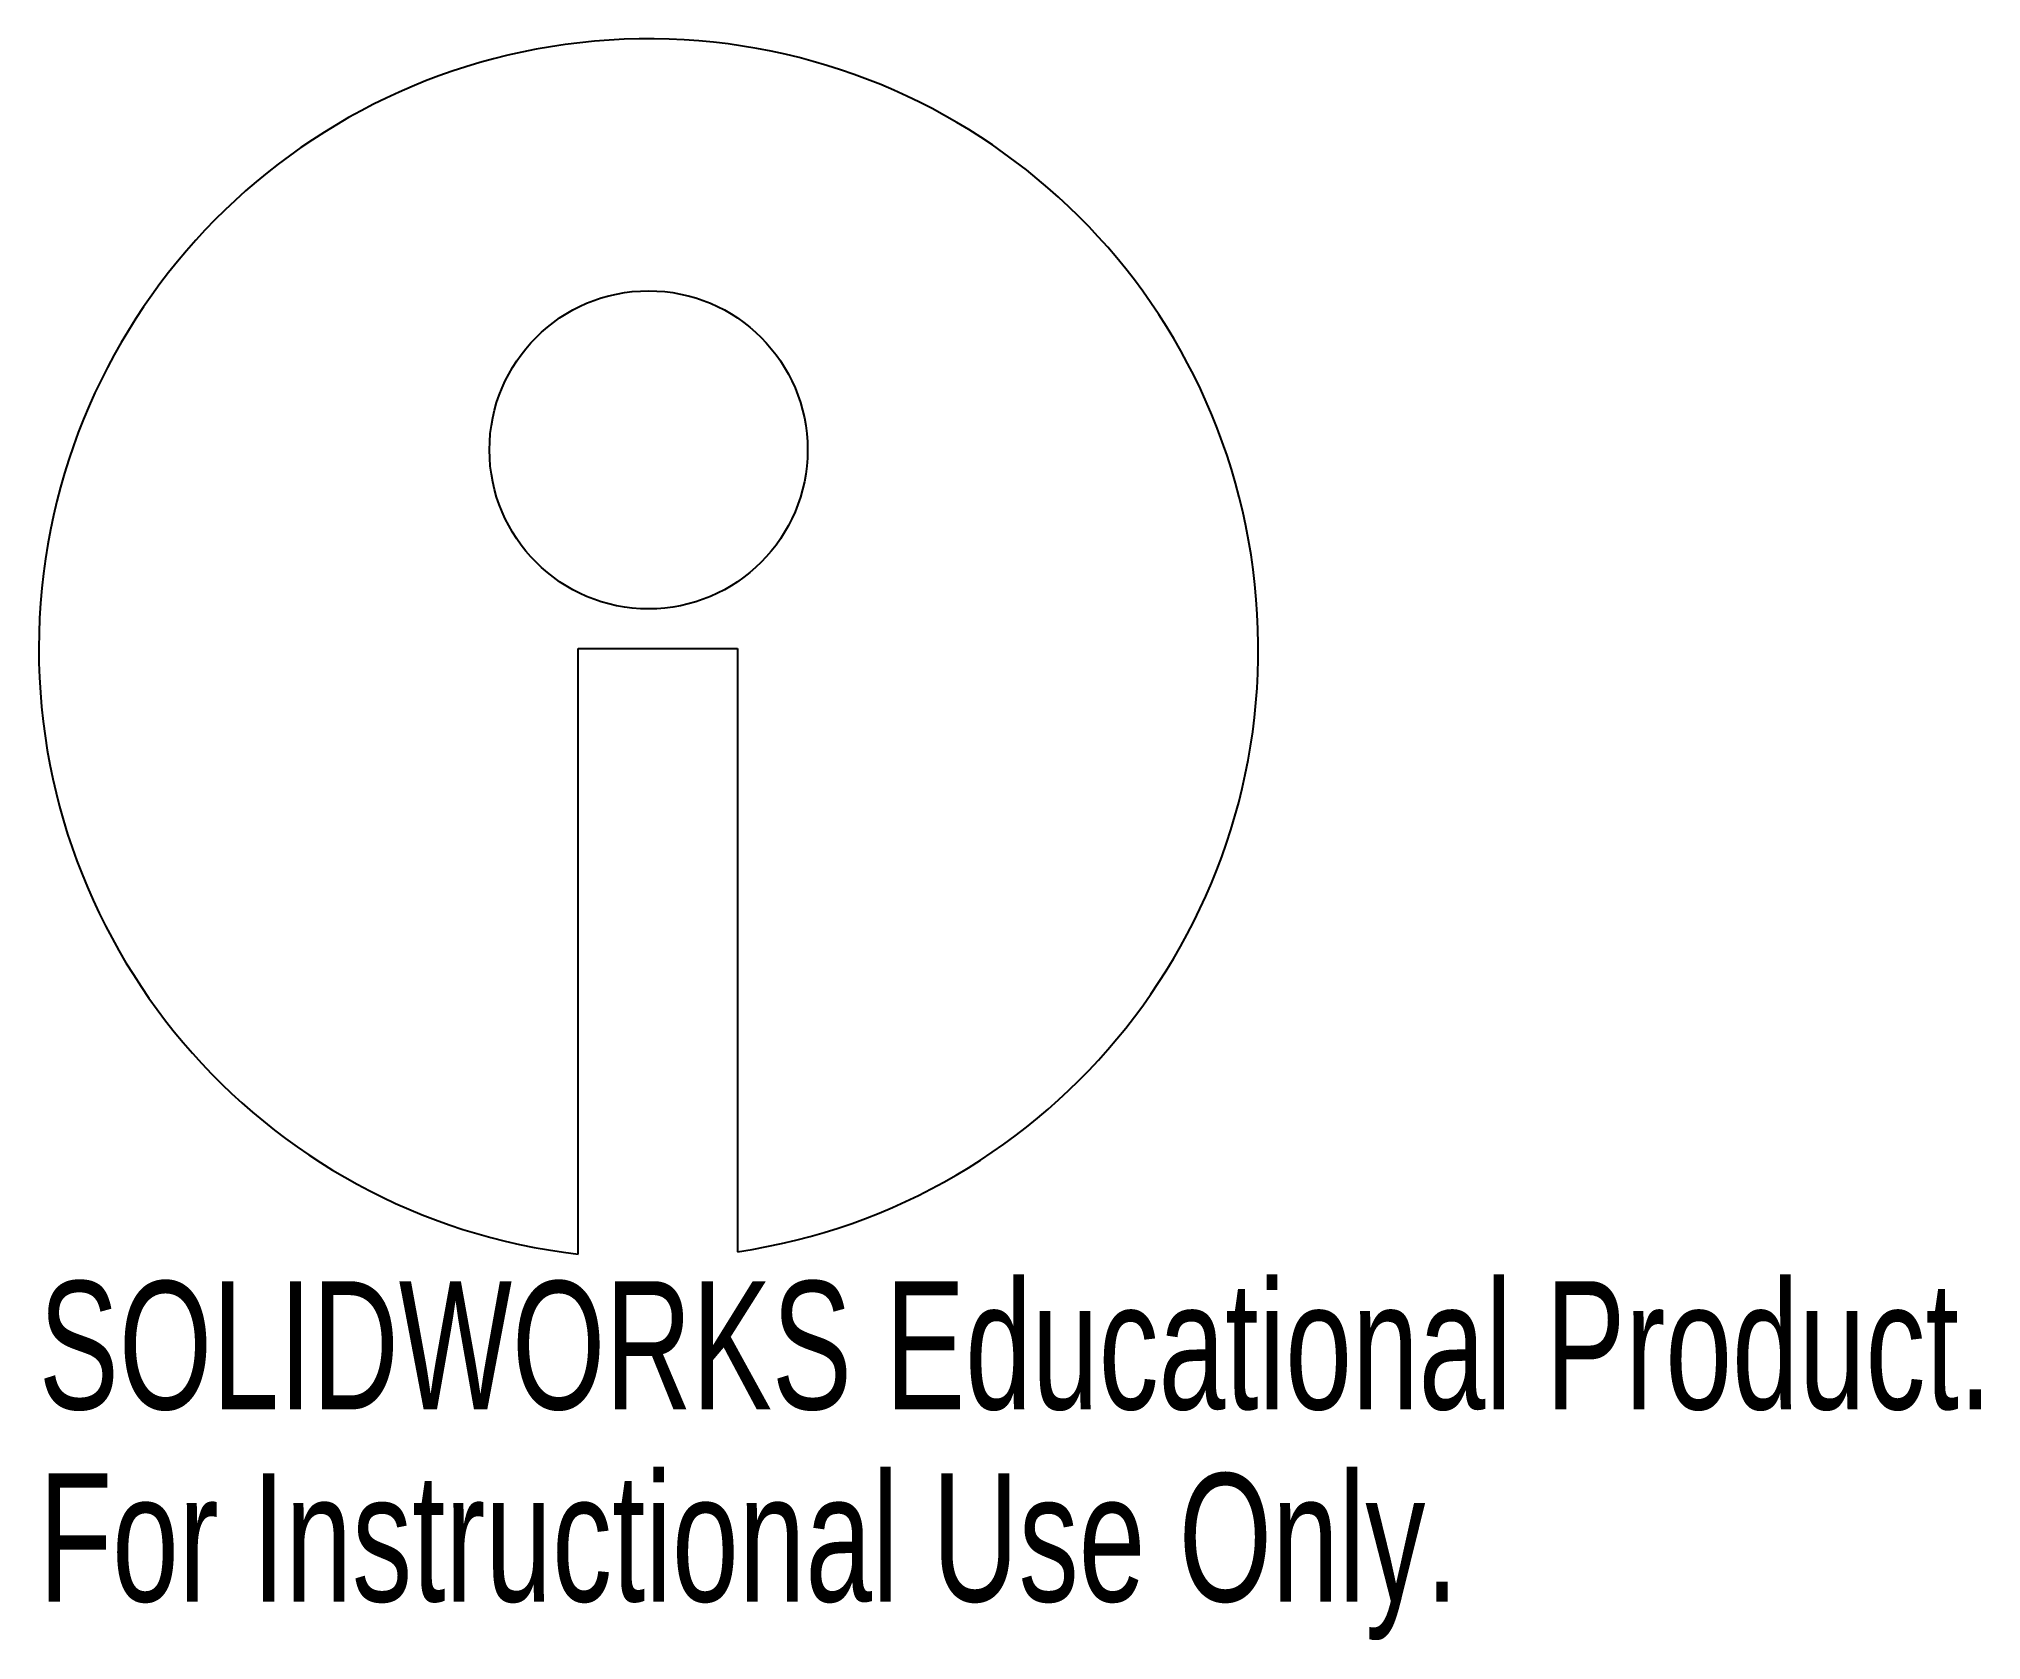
# Model space of a CAD drawing. Header units: millimetres. Extents: x -23 to 50.3, y -37.4 to 23.
import ezdxf

# ---------------------------------------------------------------- set-up
doc = ezdxf.new("R2010")
doc.units = ezdxf.units.MM
doc.styles.add('SLDTEXTSTYLE0', font='TXT', dxfattribs={"width": 0.7})

msp = doc.modelspace()

# ---------------------------------------------------------------- linework, layer by layer
at = {"color": 7, "linetype": 'Continuous', "lineweight": 25}
for p, q in [((-2.65, -22.847), (-2.65, 0)), ((-2.65, 0), (3.35, 0)), ((3.35, 0), (3.35, -22.755))]:
    msp.add_line(p, q, dxfattribs=at)
msp.add_circle((0, 7.495), 6, dxfattribs=at)
msp.add_arc((0, 0), 23, 278.37609, 263.38487, dxfattribs=at)

# ---------------------------------------------------------------- texts
at = {"color": 7, "linetype": 'Continuous', "char_height": 4.83362, "attachment_point": 1, "style": 'SLDTEXTSTYLE0'}
for s, insert in [('SOLIDWORKS Educational Product.', (-23, -23.866)), ('For Instructional Use Only.', (-23, -31.117))]:
    msp.add_mtext(s, dxfattribs=dict(at, insert=insert))

doc.saveas('drawing.dxf')
